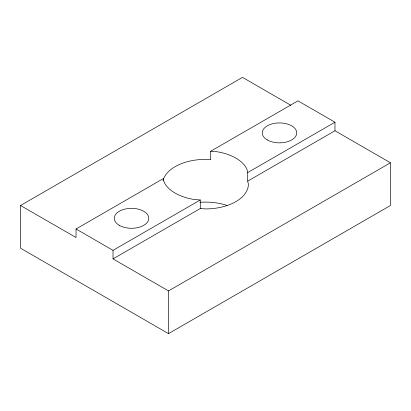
<?xml version="1.0" encoding="UTF-8"?>
<svg xmlns="http://www.w3.org/2000/svg" width="411" height="411" viewBox="0 0 411 411"><rect width="100%" height="100%" fill="white"/><g stroke="black" fill="none" stroke-linecap="round" stroke-linejoin="round"><path stroke-width="0.62" d="M200.28 208.511L200.28 199.972L113.025 250.345L113.025 258.889L200.28 208.511L205.5 208.911A42.898 24.768 0 0 0 248.398 184.143L247.71 181.133L334.965 130.755L390.45 162.787L390.45 205.5L168.51 333.634L20.55 248.213L20.55 205.5L242.49 77.366L290.762 105.231M20.55 205.5L76.035 237.532L76.035 228.989L163.29 178.615L164.066 182.011A42.898 24.768 0 0 0 194.398 199.525L200.28 199.972M163.044 180.619A42.898 24.768 0 0 1 205.5 159.381L210.72 159.776L210.72 151.233L297.975 100.854L334.965 122.211L334.965 130.755M247.71 181.133L247.71 172.589L334.965 122.211M113.025 258.889L168.51 290.921L390.45 162.787M210.72 151.233L216.602 151.68A42.898 24.768 0 0 1 246.934 169.193L247.71 172.589M76.035 228.989L113.025 250.345M168.51 290.921L168.51 333.634M199.9 202.304A42.898 24.768 0 0 1 226.949 205.408M267.273 139.935A17.262 9.967 0 0 0 296.156 135.471A17.262 9.967 0 0 0 275.01 123.264A17.262 9.967 0 0 0 267.273 139.935M119.313 225.362A17.262 9.967 0 0 0 148.196 220.892A17.262 9.967 0 0 0 127.05 208.685A17.262 9.967 0 0 0 119.313 225.362"/></g></svg>
